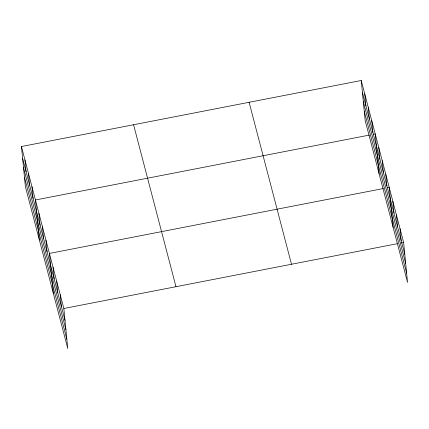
<?xml version="1.0" encoding="UTF-8"?>
<svg xmlns="http://www.w3.org/2000/svg" width="429" height="429" viewBox="0 0 429 429"><rect width="100%" height="100%" fill="white"/><g stroke="black" fill="none" stroke-linecap="round" stroke-linejoin="round"><path stroke-width="0.64" d="M21.45 146.53L63.841 308.494L67.761 348.498L25.37 186.535L21.45 146.53L361.239 80.502L403.63 242.465L407.55 282.47L365.159 120.506L361.239 80.502M369.46 135.071L35.441 199.978L39.361 239.983M373.305 134.325L375.225 133.95L379.15 173.954M383.446 188.519L49.426 253.426L53.352 293.431M387.29 187.773L389.216 187.398L393.136 227.402M63.841 308.494L397.222 243.71M401.067 242.964L403.63 242.465M362.403 92.396L404.794 254.359M363.315 101.673L405.705 263.637M364.248 111.229L406.638 273.193M249.11 102.295L291.5 264.253M133.58 124.742L175.97 286.706M22.614 158.424L65.004 320.388M23.525 167.701L65.916 329.665M24.464 177.257L66.854 339.221M400.026 228.7L401.19 240.594M396.423 214.934L397.586 226.828M392.819 201.163L393.983 213.057M385.719 174.035L386.883 185.934M382.223 160.677L383.387 172.571M378.721 147.313L379.89 159.207M371.729 120.592L372.898 132.486M368.232 107.229L369.396 119.123M364.736 93.865L365.899 105.759M60.237 294.728L61.406 306.622M56.633 280.957L57.802 292.857M53.03 267.192L54.199 279.086M45.93 240.063L47.099 251.957M42.433 226.705L43.597 238.599M38.937 213.342L40.101 225.236M31.939 186.615L33.108 198.509M28.443 173.257L29.612 185.151M24.946 159.894L26.115 171.788"/></g></svg>
